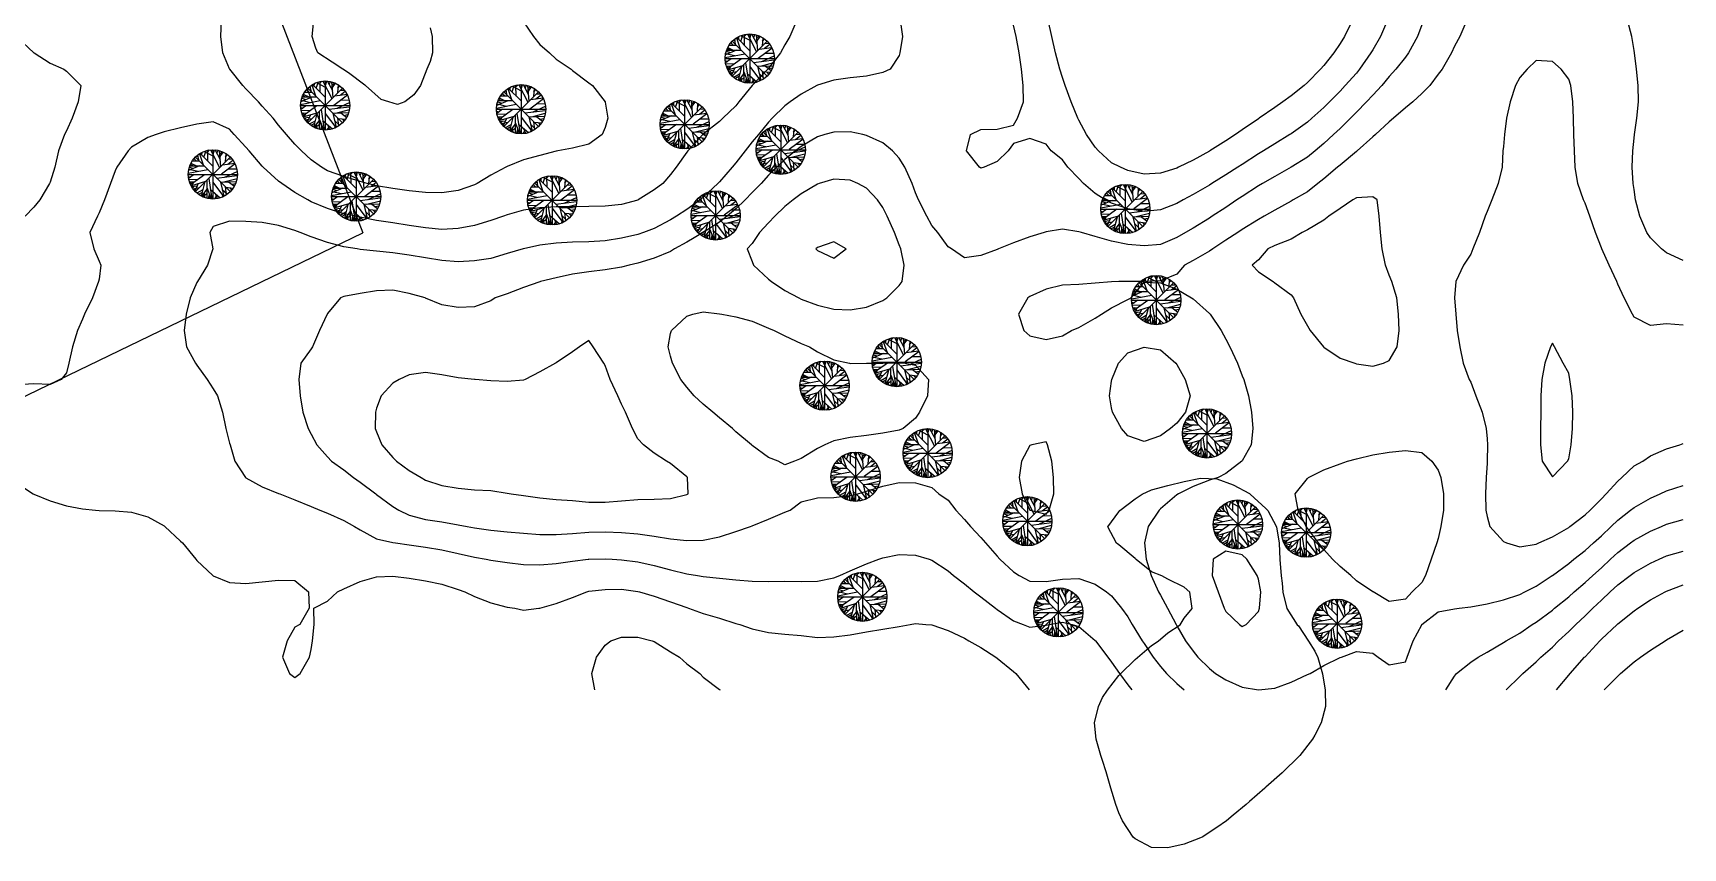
# Model space of a CAD drawing. Header units: millimetres. Extents: x -133509 to 78784, y -111616 to 99215.
# Drawn here: x -23296 to 78784, y -111616 to -61196 of the extents above; entities that cross this region are included whole.
import ezdxf

# ---------------------------------------------------------------- set-up
doc = ezdxf.new("R2010")
doc.units = ezdxf.units.MM
doc.header["$MEASUREMENT"] = 0
for name, color, linetype in [('area intervento', 6, 'Continuous'), ('linee di livello', 1, 'Continuous'), ('piante', 3, 'Continuous')]:
    doc.layers.add(name, color=color, linetype=linetype)

# ---------------------------------------------------------------- blocks, each defined once
blk = doc.blocks.new('*U2')
for p, q in [((-43.8768, 36.4326), (-44.405, 40.2696)), ((42, 42), (-42, -42)), ((42, -42), (-42, 42)), ((-40.1797, 44.558), (-36.4825, 43.2038)), ((-37.0107, 47.0408), (-35.25, 35.5298)), ((-32.6092, 50.4264), (-23.2782, 23.5674)), ((-31.2008, 51.1035), (-0.2149, 20.1818)), ((-26.4472, 46.5894), (-26.2712, 53.8116)), ((-22.0458, 42.0753), (-16.5881, 57.6486)), ((-21.1656, 55.8436), (-0.0388, 45.0094)), ((-12.5388, 54.9406), (-7.9613, 59.4546)), ((-12.3627, 32.1443), (-12.5388, 58.7776)), ((-5.3205, 59.6806), (16.5105, 16.7963)), ((2.426, 54.9406), (-1.4472, 59.9056)), ((0, 59.9996), (0, -60)), ((0.4894, 48.6208), (3.6584, 59.6806)), ((18.2711, 35.5298), (5.419, 59.6806)), ((9.8203, 51.5549), (12.8133, 58.5516)), ((19.6795, 19.5047), (16.3344, 57.6486)), ((17.0387, 51.1035), (23.2006, 55.1666)), ((17.7429, 43.6552), (25.4894, 54.2636)), ((31.6513, 50.8778), (30.2429, 30.5643)), ((31.1232, 42.5267), (35.8767, 48.1693)), ((-59.7219, 2.8025), (-12.0106, 12.0565)), ((-32.2571, 20.6333), (-59.1937, 9.348)), ((-58.6656, 12.7336), (-35.9543, 7.5424)), ((-57.081, 17.9248), (-47.0458, 14.7649)), ((-56.0247, 20.859), (-20.8134, 20.859)), ((-54.7923, 24.4702), (-47.75, 21.0847)), ((-54.6162, -24.7335), (-20.2853, 0.0941)), ((-53.2078, 27.4044), (-40.1797, 20.859)), ((-49.8627, 32.8214), (-32.7853, 32.8214)), ((-45.8134, 38.2383), (-40.5318, 33.0471)), ((54.3626, 25.3731), (20.9119, 0.3198)), ((23.3767, 23.3417), (53.3063, 27.4044)), ((29.3626, -6.6771), (59.4682, 7.091)), ((36.2288, 25.1474), (48.9049, 35.0784)), ((37.1091, 37.1098), (46.6161, 37.5612)), ((38.5175, 13.4107), (58.2359, 13.6364)), ((-60, 0), (60, 0)), ((-59.7219, -4.8714), (-54.2641, -6.6771)), ((-45.2853, -0.1316), (-59.0177, -10.0627)), ((-58.4895, -12.3197), (-36.4825, -11.6426)), ((-57.081, -18.4138), (-45.2853, -17.9624)), ((-52.6797, -18.188), (-55.4966, -22.0251)), ((-53.2078, -27.442), (-16.7641, -16.6081)), ((-38.9472, -29.0219), (-51.4472, -30.6018)), ((-47.2219, -19.3166), (-50.2148, -26.3135)), ((-46.5177, -30.1504), (-49.5106, -33.536)), ((-32.4331, -32.4075), (-48.1021, -35.5674)), ((-43.7008, -34.6645), (-46.6937, -37.373)), ((-35.9543, -22.4765), (-44.0529, -40.5329)), ((-24.6867, -37.8244), (-38.7712, -45.7241)), ((-19.9331, -20.2194), (-28.5599, -52.721)), ((-14.6515, -36.2445), (-27.6797, -52.9467)), ((-14.8275, -15.0282), (-14.6515, -57.6865)), ((-14.6515, -32.1818), (-3.912, -59.4922)), ((-10.074, -10.0627), (-2.5036, -59.7178)), ((-6.2008, -36.2445), (17.919, -57.0094)), ((-0.0388, -19.0909), (25.8415, -53.8495)), ((9.2922, -9.1598), (59.6443, -2.8401)), ((18.6232, -18.6394), (26.7218, -53.3981)), ((18.7992, -18.6394), (57.3556, -17.2853)), ((22.8485, -36.4702), (35.3485, -48.4326)), ((26.3697, -18.4138), (58.9401, -9.8369)), ((30.419, -30.1504), (32.3556, -50.0125)), ((31.4753, -31.279), (49.6091, -33.3103)), ((38.1654, -18.188), (52.426, -29.0219)), ((41.5105, -32.6332), (46.088, -38.0501)), ((45.9119, -24.0564), (55.595, -22.2508)), ((-26.2712, -43.9185), (-34.7219, -48.6583)), ((-14.6515, -47.3041), (-25.0388, -54.3009)), ((-21.5177, -45.4984), (-19.9331, -56.1065)), ((-8.4895, -47.5298), (-11.4825, -58.5893)), ((-6.3768, -52.721), (-9.3698, -58.815)), ((8.4119, -53.1724), (3.8344, -59.4922)), ((5.9471, -46.6269), (10.5246, -58.5893)), ((24.7852, -44.8213), (23.0246, -54.978))]:
    blk.add_line(p, q)
blk.add_circle((0, 0), 60)

msp = doc.modelspace()

# ---------------------------------------------------------------- linework, layer by layer
at = {"layer": 'area intervento'}
for p, q in [((-57604, 67896), (-2893, -73551)), ((-56912, -99675), (-2894, -73551)), ((-2893, -73551), (-2894, -73551))]:
    msp.add_line(p, q, dxfattribs=at)
at = {"layer": 'linee di livello'}
for points in [[(23966, -60409), (23522, -61419), (23218, -61920), (22949, -62430), (22208, -63372), (22158, -63440), (21199, -64450), (21198, -64451), (20374, -65461), (20188, -65700), (19374, -66471), (19177, -66663), (18167, -67455), (18138, -67481), (17216, -68491), (17157, -68575), (16504, -69502), (16147, -69950), (15666, -70512), (15136, -70895), (14141, -71522), (14126, -71529), (13116, -71804), (12105, -71905), (11095, -71938), (10085, -71954), (9075, -71959), (8064, -72002), (7054, -72163), (6044, -72455), (5821, -72533), (5033, -72792), (4023, -73104), (3013, -73296), (2003, -73356), (992, -73251), (-18, -73097), (-1028, -72941), (-2039, -72787), (-3049, -72596), (-3352, -72533), (-4059, -72380), (-5069, -72060), (-6080, -71634), (-6302, -71522), (-7090, -71064), (-7906, -70512), (-8100, -70356), (-9052, -69502), (-9110, -69441), (-9922, -68491), (-10121, -68252), (-10845, -67481), (-11131, -67146), (-12141, -66691), (-13152, -66838), (-14162, -67066), (-15172, -67300), (-15682, -67481), (-16182, -67654), (-17193, -68269), (-17414, -68491), (-18112, -69502), (-18203, -69717), (-18510, -70512), (-18874, -71522), (-19213, -72319), (-19312, -72533), (-19775, -73543), (-19542, -74553), (-19213, -75321), (-19101, -75563), (-19213, -76415), (-19236, -76574), (-19614, -77584), (-20103, -78594), (-20224, -78890), (-20534, -79605), (-20856, -80615), (-21087, -81625), (-21234, -82212), (-21560, -82635), (-22244, -82938), (-23254, -82907), (-24265, -82970)], [(30345, -60409), (30498, -61419), (30338, -62430), (30290, -62589), (29739, -63440), (29280, -63640), (28270, -63871), (27260, -63966), (26249, -64105), (25239, -64423), (25194, -64450), (24229, -64970), (23549, -65461), (23218, -65705), (22440, -66471), (22208, -66716), (21584, -67481), (21198, -67938), (20760, -68491), (20188, -69238), (19968, -69502), (19177, -70397), (19076, -70512), (18167, -71352), (17972, -71522), (17157, -72113), (16523, -72533), (16147, -72759), (15136, -73285), (14483, -73543), (14126, -73671), (13116, -73893), (12105, -74044), (11095, -74115), (10085, -74146), (9075, -74206), (8064, -74327), (7054, -74546), (7029, -74553), (6044, -74845), (5033, -75138), (4023, -75301), (3013, -75351), (2003, -75276), (992, -75104), (-18, -74939), (-1028, -74794), (-2039, -74695), (-3049, -74583), (-3236, -74553), (-4059, -74422), (-5069, -74161), (-6080, -73814), (-6766, -73543), (-7090, -73420), (-8100, -73109), (-9110, -72921), (-10121, -72859), (-11131, -72837), (-12141, -73164), (-12356, -73543), (-12170, -74553), (-12508, -75563), (-13118, -76574), (-13152, -76635), (-13566, -77584), (-13830, -78594), (-13945, -79605), (-13792, -80615), (-13252, -81625), (-13152, -81740), (-12515, -82635), (-12141, -83206), (-11888, -83646), (-11578, -84656), (-11376, -85666), (-11131, -86580), (-11103, -86676), (-10810, -87687), (-10151, -88697), (-10121, -88722), (-9110, -89276), (-8100, -89676), (-8031, -89707), (-7090, -90076), (-6080, -90488), (-5542, -90718), (-5069, -90911), (-4059, -91365), (-3405, -91728), (-3049, -91940), (-2039, -92485), (-1028, -92716), (-876, -92738), (-18, -92857), (992, -93006), (2003, -93167), (3013, -93392), (4023, -93620), (4733, -93748), (5033, -93812), (6044, -93963), (7054, -94068), (8064, -94099), (9075, -94020), (10085, -93872), (11053, -93748), (11095, -93744), (12105, -93724), (12527, -93748), (13116, -93784), (14126, -93921), (15136, -94146), (16147, -94405), (17157, -94646), (17821, -94759), (18167, -94823), (19177, -94930), (20188, -95019), (21198, -95114), (22208, -95135), (23218, -95116), (24229, -95132), (25239, -95117), (26249, -94898), (26614, -94759), (27260, -94478), (28270, -94037), (29037, -93748), (29280, -93670), (30290, -93457), (31301, -93490), (32145, -93748), (32311, -93803), (33321, -94460), (33662, -94759), (34332, -95267), (34934, -95769), (35342, -96075), (36244, -96779), (36352, -96859), (37362, -97560), (37957, -97790), (38373, -97962), (39383, -97828), (39573, -97790), (40393, -97638), (41003, -97790), (41403, -97911), (42414, -98780), (42430, -98800), (43194, -99810), (43424, -100128), (43913, -100820), (44434, -101519), (44690, -101831)], [(-11552, -62430), (-11685, -61419), (-11637, -60409)], [(7054, -60503), (7671, -61419), (8064, -61902), (8667, -62430), (9075, -62810), (10006, -63440), (10085, -63507), (11095, -64277), (11313, -64450), (12101, -65461), (12105, -65484), (12272, -66471), (12105, -67035), (11917, -67481), (11095, -68063), (10085, -68323), (9175, -68491), (9075, -68506), (8064, -68768), (7054, -69049), (6044, -69453), (5962, -69502), (5033, -69995), (4184, -70512), (4023, -70584), (3013, -70939), (2003, -71093), (992, -71073), (-18, -70961), (-1028, -70816), (-2039, -70645), (-2627, -70512), (-3049, -70388), (-4059, -70083), (-5069, -69716), (-5443, -69502), (-6080, -69043), (-6689, -68491), (-7090, -68064), (-7617, -67481), (-8100, -66906), (-8440, -66471), (-9110, -65730), (-9347, -65461), (-10121, -64656), (-10310, -64450), (-11118, -63440), (-11131, -63415), (-11552, -62430)], [(62619, -60698), (62351, -61419), (61795, -62430), (61609, -62686), (61023, -63440), (60599, -63896), (60142, -64450), (59588, -65045), (59211, -65461), (58578, -66103), (58213, -66471), (57568, -67098), (57168, -67481), (56558, -68037), (56020, -68491), (55547, -68876), (54544, -69502), (54537, -69506), (53527, -70065), (52763, -70512), (52517, -70659), (51506, -71306), (51179, -71522), (50496, -71986), (49660, -72533), (49486, -72649), (48475, -73277), (48010, -73543), (47465, -73840), (46455, -74275), (45445, -74369), (44434, -74276), (43424, -74066), (42414, -73776), (41569, -73543), (41403, -73491), (40393, -73340), (39383, -73504), (39262, -73543), (38373, -73809), (37362, -74177), (36443, -74553), (36352, -74591), (35342, -74956), (34332, -75107), (33529, -74553), (33321, -74416), (32675, -73543), (32311, -73106), (31996, -72533), (31488, -71522), (31301, -71082), (31087, -70512), (30640, -69502), (30290, -68937), (29878, -68491), (29280, -67994), (28270, -67533), (28043, -67481), (27260, -67311), (26249, -67321), (25695, -67481), (25239, -67617), (24229, -68210), (23877, -68491), (23218, -69020), (22729, -69502), (22208, -70001), (21746, -70512), (21198, -71062), (20758, -71522), (20188, -72077), (19655, -72533), (19177, -72896), (18167, -73540), (18162, -73543), (17157, -74144), (16400, -74553), (16147, -74723), (15136, -75132), (14126, -75433), (13591, -75563), (13116, -75687), (12105, -75848), (11095, -75964), (10085, -76120), (9075, -76344), (8109, -76574), (8064, -76587), (7054, -76937), (6044, -77334), (5299, -77584), (5033, -77775), (4023, -78137), (3013, -78180), (2003, -78009), (992, -77596), (962, -77584), (-18, -77305), (-1028, -77115), (-2039, -77152), (-3049, -77302), (-4059, -77498), (-4280, -77584), (-5069, -78555), (-5091, -78594), (-5568, -79605), (-6013, -80615), (-6080, -80738), (-6729, -81625), (-6841, -82635), (-6772, -83646), (-6596, -84656), (-6274, -85666), (-6080, -86023), (-5739, -86676), (-5069, -87420), (-4829, -87687), (-4059, -88231), (-3475, -88697), (-3049, -88983), (-2089, -89707), (-2039, -89744), (-1028, -90487), (-666, -90718), (-18, -91020), (992, -91289), (2003, -91441), (3013, -91628), (3560, -91728), (4023, -91811), (5033, -91951), (6044, -92056), (7054, -92143), (8064, -92214), (9075, -92221), (10085, -92154), (11095, -92080), (12105, -92063), (13116, -92101), (14126, -92184), (15136, -92334), (16147, -92496), (17157, -92596), (18167, -92564), (19177, -92364), (20188, -92026), (21086, -91728), (21198, -91681), (22208, -91279), (23218, -90839), (23538, -90718), (24229, -90204), (25239, -89943), (26249, -89932), (27260, -89805), (27733, -89707), (28270, -89547), (29280, -89238), (30290, -89006), (31301, -89021), (32311, -89317), (32739, -89707), (33321, -90094), (33789, -90718), (34332, -91287), (34705, -91728), (35342, -92409), (35632, -92738), (36352, -93568), (36514, -93748), (37362, -94533), (37706, -94759), (38373, -95114), (39383, -95135), (40393, -94976), (41403, -94952), (42414, -95285), (43120, -95769), (43424, -96021), (44054, -96779), (44434, -97324), (44713, -97790), (45333, -98800), (45445, -98965), (46008, -99810), (46455, -100378), (46829, -100820), (47465, -101448), (47914, -101831)], [(-6022, -61419), (-5923, -60409)], [(1279, -60869), (1398, -61419), (1414, -62430), (1279, -62954), (1079, -63440), (675, -64450), (269, -65020), (-297, -65461), (-742, -65624), (-1291, -65461), (-1752, -65311), (-2733, -64450), (-2762, -64433), (-3772, -63669), (-4132, -63440), (-4783, -62996), (-5667, -62430), (-5793, -62136), (-6022, -61419)], [(60499, -60409), (60064, -61419), (59588, -62231), (59474, -62430), (58769, -63440), (58578, -63673), (57887, -64450), (57568, -64784), (56912, -65461), (56558, -65815), (55827, -66471), (55547, -66714), (54537, -67436), (54466, -67481), (53527, -68047), (52822, -68491), (52517, -68676), (51506, -69324), (51233, -69502), (50496, -69975), (49637, -70512), (49486, -70608), (48475, -71196), (47869, -71522), (47465, -71739), (46455, -72140), (45445, -72231), (44434, -72082), (43424, -71728), (43040, -71522), (42414, -71127), (41700, -70512), (41403, -70201), (40729, -69502), (40393, -69049), (39697, -68491), (39383, -68063), (38373, -67726), (37362, -68027), (37033, -68491), (36352, -69143), (35558, -69502), (35342, -69556), (35260, -69502), (34449, -68491), (34698, -67481), (35342, -67161), (36352, -67154), (37362, -66898), (37610, -66471), (37981, -65461), (37963, -64450), (37860, -63440), (37717, -62430), (37536, -61419), (37362, -60702)], [(65403, -60409), (64976, -61419), (64640, -62018), (64462, -62430), (63882, -63440), (63630, -63749), (63114, -64450), (62619, -64942), (62060, -65461), (61609, -65830), (60867, -66471), (60599, -66693), (59754, -67481), (59588, -67629), (58621, -68491), (58578, -68526), (57568, -69371), (57415, -69502), (56558, -70226), (56193, -70512), (55547, -71017), (54676, -71522), (54537, -71604), (53527, -72153), (52878, -72533), (52517, -72733), (51506, -73361), (51235, -73543), (50496, -74021), (49687, -74553), (49486, -74693), (48475, -75279), (47941, -75563), (47465, -76114), (46455, -76533), (45445, -76565), (44434, -76560), (43881, -76574), (43424, -76597), (42414, -76673), (41403, -76759), (40393, -76805), (39383, -77035), (38373, -77500), (38246, -77584), (37682, -78594), (38012, -79605), (38373, -79940), (39383, -80152), (40393, -79928), (40955, -79605), (41403, -79420), (42414, -78843), (42803, -78594), (43424, -78208), (44434, -77682), (44646, -77584), (45445, -76601), (46455, -76647), (47465, -77042), (48378, -77584), (48475, -77640), (49486, -78539), (49533, -78594), (50209, -79605), (50496, -80136), (50750, -80615), (51215, -81625), (51506, -82402), (51612, -82635), (51907, -83646), (52079, -84656), (52168, -85666), (52067, -86676), (51506, -87663), (51492, -87687), (50496, -88446), (50023, -88697), (49486, -88869), (48475, -89247), (47571, -89707), (47465, -89771), (46455, -90641), (46379, -90718), (45701, -91728), (45478, -92738), (45571, -93748), (45889, -94759), (46341, -95769), (46455, -95979), (46883, -96779), (47422, -97790), (47465, -97866), (48011, -98800), (48475, -99445), (48762, -99810), (49486, -100507), (49871, -100820), (50496, -101218), (51506, -101661), (52517, -101828), (53527, -101723), (54537, -101361), (55547, -100892), (55715, -100820), (56558, -100329), (57568, -99837), (57666, -99810), (58578, -99469), (59588, -99562), (59925, -99810), (60599, -100282), (61609, -100104), (61722, -99810), (62100, -98800), (62619, -97805), (62635, -97790), (63630, -96998), (64640, -96815), (64926, -96779), (65650, -96689), (66660, -96519), (67671, -96255), (68681, -95936), (69006, -95769), (69691, -95424), (70698, -94759), (70702, -94756), (71712, -94006), (72032, -93748), (72722, -93209), (73251, -92738), (73732, -92302), (74333, -91728), (74743, -91330), (75546, -90718), (75753, -90553), (76763, -89974), (77371, -89707), (77773, -89516), (78784, -89189)], [(58332, -60409), (57835, -61419), (57568, -61850), (57174, -62430), (56558, -63207), (56359, -63440), (55547, -64268), (55344, -64450), (54537, -65091), (54032, -65461), (53527, -65799), (52570, -66471), (52517, -66506), (51506, -67196), (51093, -67481), (50496, -67872), (49513, -68491), (49486, -68508), (48475, -69068), (47580, -69502), (47465, -69557), (46455, -69857), (45445, -69922), (44434, -69707), (43989, -69502), (43424, -69219), (42615, -68491), (42414, -68262), (41890, -67481), (41403, -66580), (41346, -66471), (40931, -65461), (40556, -64450), (40393, -63957), (40225, -63440), (39963, -62430), (39742, -61419), (39503, -60409)], [(78784, -75270), (77773, -74787), (77461, -74553), (76763, -73869), (76552, -73543), (76122, -72533), (75851, -71522), (75753, -70877), (75698, -70512), (75639, -69502), (75670, -68491), (75753, -67696), (75778, -67481), (75926, -66471), (76021, -65461), (76010, -64450), (75915, -63440), (75779, -62430), (75753, -62278), (75609, -61419), (75349, -60409)], [(-24265, -61467), (-23254, -62416), (-23231, -62430), (-22244, -63070), (-21394, -63440), (-21234, -63553), (-20335, -64450), (-20506, -65461), (-20875, -66471), (-21234, -67242), (-21340, -67481), (-21728, -68491), (-21954, -69502), (-22244, -70429), (-22272, -70512), (-22868, -71522), (-23254, -71976), (-23785, -72533)], [(78784, -79275), (77773, -79188), (76763, -79301), (75753, -78768), (75666, -78594), (75142, -77584), (74743, -76733), (74684, -76574), (74222, -75563), (73758, -74553), (73732, -74485), (73368, -73543), (73012, -72533), (72722, -71719), (72633, -71522), (72277, -70512), (72116, -69502), (72068, -68491), (72029, -67481), (72003, -66471), (71958, -65461), (71843, -64450), (71712, -64051), (71242, -63440), (70702, -62958), (69691, -62893), (69138, -63440), (68681, -63958), (68426, -64450), (68094, -65461), (67870, -66471), (67745, -67481), (67671, -68215), (67645, -68491), (67587, -69502), (67354, -70512), (66949, -71522), (66660, -72229), (66543, -72533), (66185, -73543), (65791, -74553), (65650, -74876), (65201, -75563), (64739, -76574), (64644, -77584), (64722, -78594), (64807, -79605), (64970, -80615), (65176, -81625), (65550, -82635), (65650, -82791), (65966, -83646), (66350, -84656), (66616, -85666), (66660, -86297), (66680, -86676), (66668, -87687), (66660, -87813), (66606, -88697), (66563, -89707), (66596, -90718), (66660, -91100), (66828, -91728), (67671, -92652), (67858, -92738), (68681, -92986), (69691, -92828), (69873, -92738), (70702, -92357), (71712, -91779), (71781, -91728), (72722, -91008), (73035, -90718), (73732, -90014), (74036, -89707), (74743, -88912), (75002, -88697), (75753, -87983), (76293, -87687), (76763, -87354), (77773, -86927), (78598, -86676), (78784, -86601)], [(20887, -74553), (21198, -75333), (21279, -75563), (22208, -76433), (22382, -76574), (23218, -77123), (24082, -77584), (24229, -77656), (25239, -78039), (26249, -78272), (27260, -78329), (28270, -78166), (29280, -77749), (29520, -77584), (30290, -76822), (30468, -76574), (30604, -75563), (30384, -74553), (30290, -74299), (30009, -73543), (29558, -72533), (29280, -71984), (28941, -71522), (28270, -70791), (27735, -70512), (27260, -70303), (26249, -70244), (25351, -70512), (25239, -70544), (24229, -71139), (23731, -71522), (23218, -71933), (22590, -72533), (22208, -72936), (21658, -73543), (21198, -74218), (20887, -74553)], [(52124, -75563), (52517, -75973), (53438, -76574), (53527, -76651), (54537, -77390), (54686, -77584), (55138, -78594), (55547, -79318), (55721, -79605), (56538, -80615), (56558, -80636), (57568, -81303), (58487, -81625), (58578, -81653), (59588, -81798), (60251, -81625), (60599, -81460), (61104, -80615), (61223, -79605), (61190, -78594), (61070, -77584), (60775, -76574), (60599, -76171), (60375, -75563), (60177, -74553), (60071, -73543), (59982, -72533), (59859, -71522), (59588, -71329), (58578, -71383), (58357, -71522), (57568, -72048), (56882, -72533), (56558, -72782), (55547, -73377), (55221, -73543), (54537, -73960), (53527, -74351), (53105, -74553), (52517, -75231), (52124, -75563)], [(25141, -74553), (25239, -74659), (26249, -75132), (27015, -74553), (26249, -74116), (25239, -74456), (25141, -74553)], [(15990, -80615), (16147, -79796), (16200, -79605), (17157, -78707), (17516, -78594), (18167, -78454), (19177, -78566), (19327, -78594), (20188, -78746), (21198, -79021), (22208, -79448), (22558, -79605), (23218, -79934), (24229, -80402), (24748, -80615), (25239, -80925), (26249, -81410), (27211, -81625), (27260, -81644), (28270, -81628), (28399, -81625), (29280, -81613), (30290, -81605), (30668, -81625), (31301, -81745), (32100, -82635), (32048, -83646), (31556, -84656), (31301, -85029), (30536, -85666), (30290, -85763), (29280, -85944), (28270, -86095), (27260, -86227), (26249, -86429), (25684, -86676), (25239, -86896), (24229, -87511), (23822, -87687), (23218, -87909), (22798, -87687), (22208, -87465), (21198, -86722), (21150, -86676), (20188, -85878), (19977, -85666), (19177, -85010), (18765, -84656), (18167, -84155), (17618, -83646), (17157, -83104), (16773, -82635), (16258, -81625), (16147, -81188), (15990, -80615)], [(-2120, -85666), (-2039, -85875), (-1706, -86676), (-1028, -87465), (-798, -87687), (-18, -88253), (716, -88697), (992, -88857), (2003, -89186), (3013, -89361), (4023, -89454), (5033, -89508), (6044, -89660), (6286, -89707), (7054, -89806), (8064, -89952), (9075, -90050), (10085, -90128), (11095, -90227), (12105, -90231), (13116, -90143), (14126, -90059), (15136, -90038), (16147, -89991), (17157, -89752), (17242, -89707), (17198, -88697), (17157, -88653), (16147, -87830), (15893, -87687), (15136, -87198), (14467, -86676), (14126, -86310), (13799, -85666), (13350, -84656), (13116, -84168), (12886, -83646), (12420, -82635), (12105, -81763), (12021, -81625), (11369, -80615), (11095, -80226), (10524, -80615), (10085, -80925), (9075, -81604), (9038, -81625), (8064, -82162), (7162, -82635), (7054, -82674), (6044, -82752), (5033, -82708), (4055, -82635), (4023, -82633), (3013, -82526), (2003, -82350), (992, -82193), (-18, -82349), (-635, -82635), (-1028, -82860), (-1747, -83646), (-2039, -84398), (-2117, -84656), (-2120, -85666)], [(43301, -83646), (43424, -82740), (43439, -82635), (43856, -81625), (44434, -80980), (45445, -80623), (46455, -80800), (47402, -81625), (47465, -81707), (47994, -82635), (48296, -83646), (48010, -84656), (47465, -85335), (47081, -85666), (46455, -86109), (45445, -86466), (44434, -86117), (44039, -85666), (43482, -84656), (43424, -84381), (43301, -83646)], [(70074, -87687), (70702, -88648), (71645, -87687), (71712, -87550), (71856, -86676), (71951, -85666), (71973, -84656), (71921, -83646), (71784, -82635), (71712, -82235), (71372, -81625), (70830, -80615), (70702, -80387), (70582, -80615), (70244, -81625), (70059, -82635), (69993, -83646), (69991, -84656), (69961, -85666), (69971, -86676), (70074, -87687)], [(37892, -89707), (38373, -90708), (38399, -90718), (39383, -90966), (39574, -90718), (39849, -89707), (39847, -88697), (39736, -87687), (39462, -86676), (39383, -86496), (38501, -86676), (38373, -86707), (37852, -87687), (37717, -88697), (37892, -89707)], [(55475, -91728), (54967, -90718), (54799, -89707), (55547, -88760), (55615, -88697), (56558, -88231), (57568, -87842), (58022, -87687), (58578, -87535), (59588, -87296), (60599, -87120), (61609, -87019), (62619, -87147), (63241, -87687), (63630, -88232), (63794, -88697), (63965, -89707), (63958, -90718), (63805, -91728), (63630, -92469), (63546, -92738), (63207, -93748), (62845, -94759), (62619, -95190), (62033, -95769), (61609, -96220), (60599, -96373), (59610, -95769), (59588, -95759), (58578, -95095), (58228, -94759), (57568, -94208), (57098, -93748), (56558, -93144), (56240, -92738), (55547, -91822), (55475, -91728)], [(42776, -105886), (42481, -104876), (42374, -103866), (42621, -102856), (42870, -102302), (43170, -101845), (43880, -100935), (43985, -100835), (44890, -99959), (45043, -99825), (45901, -99087), (46319, -98814), (46911, -98297), (47667, -97804), (47921, -97401), (48427, -96794), (48263, -95784), (47921, -95474), (46911, -94976), (46544, -94773), (45901, -94527), (44963, -93763), (44890, -93713), (43880, -92870), (43740, -92753), (43190, -91742), (43880, -90813), (43937, -90732), (44890, -90013), (45319, -89722), (45901, -89465), (46911, -89184), (47921, -88934), (48931, -88746), (49942, -88768), (50952, -89145), (51962, -89688), (52011, -89722), (52973, -90605), (53091, -90732), (53634, -91742), (53808, -92753), (53841, -93763), (53915, -94773), (53983, -95237), (54036, -95784), (54280, -96794), (54920, -97804), (54993, -97877), (55609, -98814), (56003, -99446), (56183, -99825), (56478, -100835), (56641, -101845), (56666, -102856), (56406, -103866), (56003, -104641), (55852, -104876), (55074, -105886), (54993, -105978), (54051, -106897), (53983, -106958), (52973, -107861), (52922, -107907), (51962, -108733), (51755, -108917), (50952, -109581), (50533, -109927), (49942, -110340), (49030, -110938), (48931, -110993), (47921, -111378), (46911, -111616), (45901, -111594), (44890, -111050), (44772, -110938), (44117, -109927), (43880, -109438), (43693, -108917), (43389, -107907), (43092, -106897), (42870, -106209), (42776, -105886)], [(-24265, -89062), (-23276, -89707), (-23254, -89719), (-22244, -90146), (-21234, -90449), (-20224, -90628), (-19439, -90718), (-19213, -90739), (-18203, -90763), (-17193, -90849), (-16182, -91120), (-15172, -91694), (-15134, -91728), (-14162, -92624), (-14039, -92738), (-13213, -93748), (-13152, -93838), (-12171, -94759), (-12141, -94786), (-11131, -95196), (-10121, -95262), (-9110, -95151), (-8100, -95039), (-7090, -95076), (-6245, -95769), (-6215, -96779), (-6780, -97790)], [(64110, -101831), (64640, -100980), (64776, -100820), (65650, -100128), (66118, -99810), (66660, -99511), (67671, -98907), (67836, -98800), (68681, -98317), (69449, -97790), (69691, -97639), (70702, -96897), (70840, -96779), (71712, -96070), (72048, -95769), (72722, -95191), (73197, -94759), (73732, -94281), (74305, -93748), (74743, -93334), (75531, -92738), (75753, -92570), (76763, -92020), (77454, -91728), (77773, -91591), (78784, -91298)], [(50390, -96779), (50496, -96993), (51343, -97790), (51506, -97905), (51759, -97790), (52517, -96988), (52591, -96779), (52660, -95769), (52517, -94990), (52447, -94759), (51797, -93748), (51506, -93473), (50496, -93249), (49709, -93748), (49664, -94759), (50022, -95769), (50390, -96779)], [(67835, -101831), (68681, -101014), (68867, -100820), (69691, -100101), (69988, -99810), (70702, -99182), (71085, -98800), (71712, -98226), (72150, -97790), (72722, -97255), (73206, -96779), (73732, -96279), (74279, -95769), (74743, -95345), (75510, -94759), (75753, -94576), (76763, -93996), (77303, -93748), (77773, -93545), (78784, -93250)], [(-7090, -97951), (-7570, -98800), (-7853, -99810), (-7422, -100820), (-7090, -101072), (-6762, -100820), (-6193, -99810), (-6080, -99332), (-6000, -98800), (-5910, -97790), (-5915, -96779), (-5069, -96337), (-4462, -95769), (-4059, -95578), (-3049, -95121), (-2039, -94831), (-1028, -94806), (-18, -94922), (992, -95081), (2003, -95304), (3013, -95632), (3415, -95769), (4023, -96054), (5033, -96449), (6044, -96714), (6511, -96779), (7054, -96900), (7992, -96779), (8064, -96774), (9075, -96499), (10085, -96116), (10964, -95769), (11095, -95730), (12105, -95614), (13116, -95611), (14126, -95743), (14227, -95769), (15136, -96042), (16147, -96387), (17157, -96746), (17265, -96779), (18167, -97102), (19177, -97392), (20188, -97719), (20424, -97790), (21198, -98049), (22208, -98274), (23218, -98394), (24229, -98478), (25239, -98584), (26249, -98556), (27260, -98422), (28270, -98238), (29280, -98087), (30290, -97904), (30975, -97790), (31301, -97731), (31934, -97790), (32311, -97820), (33321, -98164), (34332, -98641), (34605, -98800), (35342, -99202), (36278, -99810), (36352, -99863), (37362, -100698), (37515, -100820), (38332, -101831)], [(70967, -101831), (71712, -100920), (71793, -100820), (72694, -99810), (72722, -99780), (73635, -98800), (73732, -98700), (74705, -97790), (74743, -97755), (75753, -96942), (75981, -96779), (76763, -96266), (77686, -95769), (77773, -95727), (78784, -95345)], [(-6780, -97790), (-7090, -97951)], [(11456, -101831), (11278, -100820), (11566, -99810), (12105, -99060), (12457, -98800), (13116, -98565), (14126, -98579), (15003, -98800), (15136, -98850), (16147, -99480), (16698, -99810), (17157, -100229), (17966, -100820), (18167, -101055), (19177, -101818), (19211, -101831)], [(73909, -101831), (74743, -100984), (74926, -100820), (75753, -100103), (76161, -99810), (76763, -99380), (77685, -98800), (77773, -98745), (78784, -98138)]]:
    msp.add_lwpolyline(points, dxfattribs=at)

# ---------------------------------------------------------------- block references
at = {"layer": 'piante', "xscale": 25.4, "yscale": 25.4, "zscale": 25.4}
for p in [(21046, -62781), (-5221, -65682), (6902, -65910), (17020, -66848), (22962, -68417), (-12170, -69944), (-3305, -71319), (8818, -71546), (18936, -72484), (44282, -72085), (46198, -77721), (30138, -81553), (25677, -83012), (49334, -85966), (32054, -87190), (27593, -88649), (38221, -91401), (51250, -91603), (55469, -92105), (28013, -96078), (40137, -97038), (57385, -97741)]:
    msp.add_blockref('*U2', p, dxfattribs=at)

doc.saveas('drawing.dxf')
